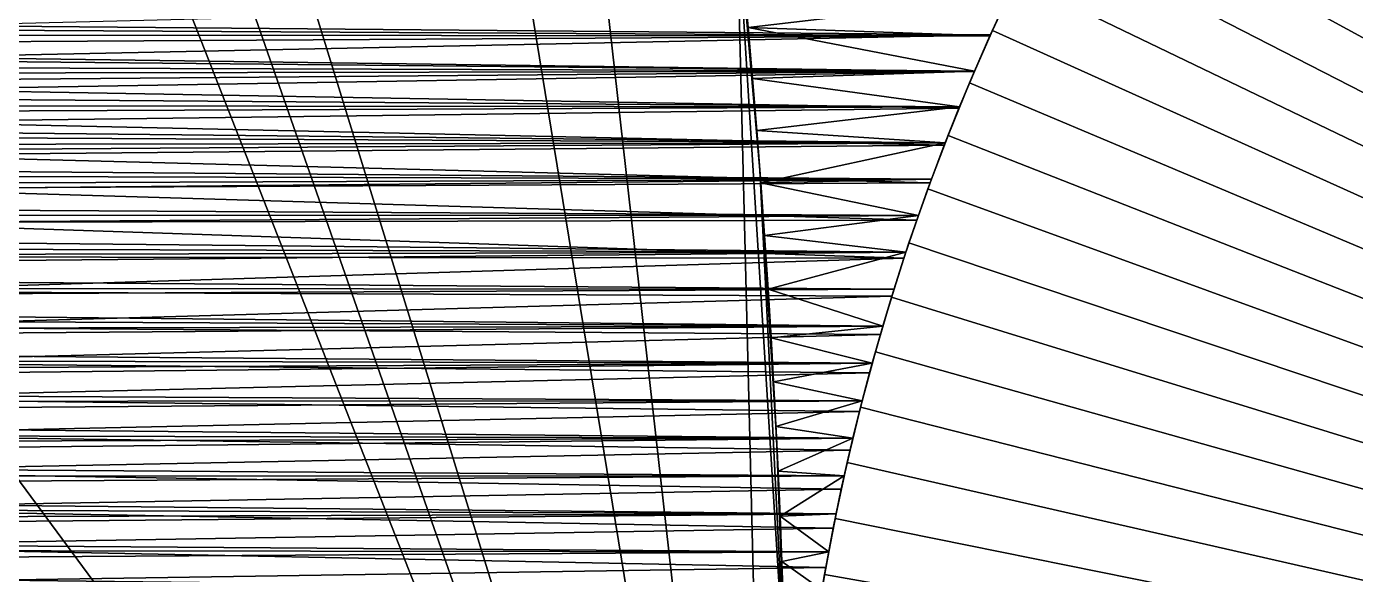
# Model space of a CAD drawing. Header units: millimetres. Extents: x -3750 to 5350, y -3750 to 3750.
# Drawn here: x 3483.3 to 3947.7, y 138.9 to 330.4 of the extents above; entities that cross this region are included whole.
import ezdxf

# ---------------------------------------------------------------- set-up
doc = ezdxf.new("R2010")
doc.units = ezdxf.units.MM
doc.header["$MEASUREMENT"] = 0
doc.layers.add('MESH_3D', color=2, linetype='CONTINUOUS')

msp = doc.modelspace()

# ---------------------------------------------------------------- linework, layer by layer
at = {"layer": 'MESH_3D'}
for points in [[(925.34, 3634.04, 32500), (3634.04, -925.34, 32500), (3745.34, -186.92, 32500)], [(925.34, 3634.04, 32500), (3378.63, -1627.06, 32500), (3634.04, -925.34, 32500)], [(2618.39, 2684.5, 32500), (925.34, 3634.04, 32500), (3745.34, -186.92, 32500)], [(2618.39, 2684.5, 32500), (3745.34, -186.92, 32500), (2811.68, 2481.32, 32500)], [(2811.68, 2481.32, 32500), (3745.34, -186.92, 32500), (2989.25, 2264.27, 32500)], [(2989.25, 2264.27, 32500), (3745.34, -186.92, 32500), (3490.78, 1370.03, 32500)], [(3490.78, 1370.03, 32500), (3745.34, -186.92, 32500), (3609.84, 1015.65, 32500)], [(3609.84, 1015.65, 32500), (3745.34, -186.92, 32500), (3731.37, 373.38, 32500)], [(4550, 0, 400), (3937.16, 514.23, 400), (3950.18, 529.35, 400)], [(4550, 0, 26300), (3950.18, 529.35, 26300), (3937.16, 514.23, 26300)], [(4550, 0, 400), (3924.53, 498.79, 400), (3937.16, 514.23, 400)], [(4550, 0, 26300), (3937.16, 514.23, 26300), (3924.53, 498.79, 26300)], [(4550, 0, 400), (3912.29, 483.04, 400), (3924.53, 498.79, 400)], [(4550, 0, 26300), (3924.53, 498.79, 26300), (3912.29, 483.04, 26300)], [(4550, 0, 400), (3900.45, 466.99, 400), (3912.29, 483.04, 400)], [(4550, 0, 26300), (3912.29, 483.04, 26300), (3900.45, 466.99, 26300)], [(4550, 0, 400), (3889.01, 450.66, 400), (3900.45, 466.99, 400)], [(4550, 0, 26300), (3900.45, 466.99, 26300), (3889.01, 450.66, 26300)], [(4550, 0, 400), (3877.98, 434.04, 400), (3889.01, 450.66, 400)], [(4550, 0, 26300), (3889.01, 450.66, 26300), (3877.98, 434.04, 26300)], [(4550, 0, 400), (3867.37, 417.15, 400), (3877.98, 434.04, 400)], [(4550, 0, 26300), (3877.98, 434.04, 26300), (3867.37, 417.15, 26300)], [(4550, 0, 400), (3857.18, 400, 400), (3867.37, 417.15, 400)], [(4550, 0, 26300), (3867.37, 417.15, 26300), (3857.18, 400, 26300)], [(4550, 0, 400), (3847.42, 382.6, 400), (3857.18, 400, 400)], [(4550, 0, 26300), (3857.18, 400, 26300), (3847.42, 382.6, 26300)], [(4550, 0, 400), (3838.1, 364.97, 400), (3847.42, 382.6, 400)], [(4550, 0, 26300), (3847.42, 382.6, 26300), (3838.1, 364.97, 26300)], [(3731.37, 373.38, 32500), (3739.51, 280.24, 32500), (3735.45, 330.02, 26228.76)], [(3731.37, 373.38, 32500), (3735.45, 330.02, 26228.76), (3733.85, 347.62, 26220.53)], [(3731.37, 373.38, 32500), (3745.34, -186.92, 32500), (3748.83, 93.49, 32500)], [(3731.37, 373.38, 32500), (3748.83, 93.49, 32500), (3739.51, 280.24, 32500)], [(4550, 0, 400), (3829.22, 347.11, 400), (3838.1, 364.97, 400)], [(4550, 0, 26300), (3838.1, 364.97, 26300), (3829.22, 347.11, 26300)], [(3735.45, 330.02, 26228.76), (3826.23, 340.82, 26223.77), (3733.85, 347.62, 26220.53)], [(3820.8, 329.03, 400), (3826.23, 340.82, 476.23), (3829.22, 347.11, 400)], [(3820.8, 329.03, 26300), (3829.22, 347.11, 26300), (3826.23, 340.82, 26223.77)], [(4550, 0, 400), (3820.8, 329.03, 400), (3829.22, 347.11, 400)], [(4550, 0, 26300), (3829.22, 347.11, 26300), (3820.8, 329.03, 26300)], [(3826.23, 340.82, 1923.77), (2476.32, 343.29, 1922.6), (2478.4, 327.92, 1929.7)], [(3826.23, 340.82, 476.23), (3819.96, 327.16, 469.96), (2477.49, 334.73, 473.39)], [(3819.96, 327.16, 1930.04), (3826.23, 340.82, 1923.77), (2478.4, 327.92, 1929.7)], [(3825.92, 340.15, 24775.92), (3820.1, 327.48, 24770.1), (3448.63, 330.71, 24771.56)], [(3819.96, 327.16, 26230.04), (3826.23, 340.82, 26223.77), (3735.45, 330.02, 26228.76)], [(3825.92, 340.15, 24775.92), (3826.23, 340.82, 1923.77), (3819.96, 327.16, 1930.04)], [(3826.23, 340.82, 26223.77), (3819.96, 327.16, 26230.04), (3820.8, 329.03, 26300)], [(3819.96, 327.16, 469.96), (3826.23, 340.82, 476.23), (3820.8, 329.03, 400)], [(3820.1, 327.48, 24770.1), (3825.92, 340.15, 24775.92), (3819.96, 327.16, 1930.04)], [(3819.96, 327.16, 469.96), (2479.53, 319.26, 466.47), (2477.49, 334.73, 473.39)], [(3820.1, 327.48, 24770.1), (3443.49, 319.65, 24766.63), (3448.63, 330.71, 24771.56)], [(3814.53, 314.77, 26235.47), (3819.96, 327.16, 26230.04), (3735.45, 330.02, 26228.76)], [(3736.98, 312.18, 26236.57), (3814.53, 314.77, 26235.47), (3735.45, 330.02, 26228.76)], [(3739.51, 280.24, 32500), (3736.98, 312.18, 26236.57), (3735.45, 330.02, 26228.76)], [(3814.53, 314.77, 1935.47), (2478.4, 327.92, 1929.7), (2480.41, 312.37, 1936.49)], [(3814.53, 314.77, 1935.47), (3819.96, 327.16, 1930.04), (2478.4, 327.92, 1929.7)], [(3819.96, 327.16, 469.96), (3814.53, 314.77, 464.53), (2479.53, 319.26, 466.47)], [(3820.1, 327.48, 24770.1), (3814.5, 314.7, 24764.5), (3443.49, 319.65, 24766.63)], [(3812.82, 310.75, 400), (3814.53, 314.77, 464.53), (3820.8, 329.03, 400)], [(3812.82, 310.75, 26300), (3820.8, 329.03, 26300), (3814.53, 314.77, 26235.47)], [(4550, 0, 400), (3812.82, 310.75, 400), (3820.8, 329.03, 400)], [(4550, 0, 26300), (3820.8, 329.03, 26300), (3812.82, 310.75, 26300)], [(3814.5, 314.7, 24764.5), (3820.1, 327.48, 24770.1), (3819.96, 327.16, 1930.04)], [(3814.5, 314.7, 24764.5), (3819.96, 327.16, 1930.04), (3814.53, 314.77, 1935.47)], [(3814.53, 314.77, 464.53), (3819.96, 327.16, 469.96), (3820.8, 329.03, 400)], [(3814.53, 314.77, 26235.47), (3820.8, 329.03, 26300), (3819.96, 327.16, 26230.04)], [(3814.53, 314.77, 464.53), (2481.5, 303.61, 459.85), (2479.53, 319.26, 466.47)], [(3814.5, 314.7, 24764.5), (3438.5, 308.42, 24761.84), (3443.49, 319.65, 24766.63)], [(3809.31, 302.29, 1940.69), (3814.53, 314.77, 1935.47), (2480.41, 312.37, 1936.49)], [(3809.31, 302.29, 1940.69), (2480.41, 312.37, 1936.49), (2482.34, 296.64, 1942.97)], [(3814.53, 314.77, 464.53), (3809.31, 302.29, 459.31), (2481.5, 303.61, 459.85)], [(3814.5, 314.7, 24764.5), (3809.12, 301.83, 24759.12), (3438.5, 308.42, 24761.84)], [(3809.31, 302.29, 26240.69), (3814.53, 314.77, 26235.47), (3736.98, 312.18, 26236.57)], [(3738.45, 294.11, 26243.97), (3809.31, 302.29, 26240.69), (3736.98, 312.18, 26236.57)], [(3739.51, 280.24, 32500), (3738.45, 294.11, 26243.97), (3736.98, 312.18, 26236.57)], [(3809.12, 301.83, 24759.12), (3814.5, 314.7, 24764.5), (3809.31, 302.29, 1940.69)], [(3814.5, 314.7, 24764.5), (3814.53, 314.77, 1935.47), (3809.31, 302.29, 1940.69)], [(3814.53, 314.77, 26235.47), (3809.31, 302.29, 26240.69), (3812.82, 310.75, 26300)], [(3809.31, 302.29, 459.31), (3814.53, 314.77, 464.53), (3812.82, 310.75, 400)], [(3809.12, 301.83, 24759.12), (3433.66, 297.03, 24757.18), (3438.5, 308.42, 24761.84)], [(3805.3, 292.27, 400), (3809.31, 302.29, 459.31), (3812.82, 310.75, 400)], [(3805.3, 292.27, 26300), (3812.82, 310.75, 26300), (3809.31, 302.29, 26240.69)], [(4550, 0, 400), (3805.3, 292.27, 400), (3812.82, 310.75, 400)], [(4550, 0, 26300), (3812.82, 310.75, 26300), (3805.3, 292.27, 26300)], [(3804.31, 289.72, 454.31), (2483.38, 287.8, 453.56), (2481.5, 303.61, 459.85)], [(3809.31, 302.29, 459.31), (3804.31, 289.72, 454.31), (2481.5, 303.61, 459.85)], [(3804.31, 289.72, 1945.69), (3809.31, 302.29, 1940.69), (2482.34, 296.64, 1942.97)], [(3804.31, 289.72, 26245.69), (3809.31, 302.29, 26240.69), (3738.45, 294.11, 26243.97)], [(3809.12, 301.83, 24759.12), (3809.31, 302.29, 1940.69), (3804.31, 289.72, 1945.69)], [(3809.31, 302.29, 26240.69), (3804.31, 289.72, 26245.69), (3805.3, 292.27, 26300)], [(3804.31, 289.72, 454.31), (3809.31, 302.29, 459.31), (3805.3, 292.27, 400)], [(3809.12, 301.83, 24759.12), (3803.97, 288.87, 24753.97), (3433.66, 297.03, 24757.18)], [(3803.97, 288.87, 24753.97), (3809.12, 301.83, 24759.12), (3804.31, 289.72, 1945.69)], [(3804.31, 289.72, 1945.69), (2482.34, 296.64, 1942.97), (2484.19, 280.75, 1949.12)], [(3803.97, 288.87, 24753.97), (3428.98, 285.48, 24752.67), (3433.66, 297.03, 24757.18)], [(3739.84, 275.82, 26250.95), (3804.31, 289.72, 26245.69), (3738.45, 294.11, 26243.97)], [(3739.51, 280.24, 32500), (3739.84, 275.82, 26250.95), (3738.45, 294.11, 26243.97)], [(3804.31, 289.72, 454.31), (3799.51, 277.07, 449.51), (2483.38, 287.8, 453.56)], [(3799.51, 277.07, 1950.49), (3804.31, 289.72, 1945.69), (2484.19, 280.75, 1949.12)], [(3803.97, 288.87, 24753.97), (3799.05, 275.82, 24749.05), (3428.98, 285.48, 24752.67)], [(3799.51, 277.07, 26250.49), (3804.31, 289.72, 26245.69), (3739.84, 275.82, 26250.95)], [(3798.25, 273.62, 400), (3799.51, 277.07, 449.51), (3805.3, 292.27, 400)], [(3798.25, 273.62, 26300), (3805.3, 292.27, 26300), (3799.51, 277.07, 26250.49)], [(4550, 0, 400), (3798.25, 273.62, 400), (3805.3, 292.27, 400)], [(4550, 0, 26300), (3805.3, 292.27, 26300), (3798.25, 273.62, 26300)], [(3799.05, 275.82, 24749.05), (3803.97, 288.87, 24753.97), (3799.51, 277.07, 1950.49)], [(3799.51, 277.07, 449.51), (3804.31, 289.72, 454.31), (3805.3, 292.27, 400)], [(3799.51, 277.07, 26250.49), (3805.3, 292.27, 26300), (3804.31, 289.72, 26245.69)], [(3803.97, 288.87, 24753.97), (3804.31, 289.72, 1945.69), (3799.51, 277.07, 1950.49)], [(3799.51, 277.07, 449.51), (2485.18, 271.81, 447.59), (2483.38, 287.8, 453.56)], [(3799.05, 275.82, 24749.05), (3424.45, 273.78, 24748.3), (3428.98, 285.48, 24752.67)], [(3799.51, 277.07, 1950.49), (2484.19, 280.75, 1949.12), (2485.95, 264.69, 1954.94)], [(3739.51, 280.24, 32500), (3745.34, 186.92, 32500), (3742.4, 238.61, 26263.59)], [(3739.51, 280.24, 32500), (3741.16, 257.31, 26257.49), (3739.84, 275.82, 26250.95)], [(3739.51, 280.24, 32500), (3742.4, 238.61, 26263.59), (3741.16, 257.31, 26257.49)], [(3739.51, 280.24, 32500), (3748.83, 93.49, 32500), (3745.34, 186.92, 32500)], [(3799.51, 277.07, 449.51), (3794.94, 264.34, 444.94), (2485.18, 271.81, 447.59)], [(3794.94, 264.34, 1955.06), (3799.51, 277.07, 1950.49), (2485.95, 264.69, 1954.94)], [(3799.05, 275.82, 24749.05), (3794.36, 262.69, 24744.36), (3424.45, 273.78, 24748.3)], [(3794.94, 264.34, 26255.06), (3799.51, 277.07, 26250.49), (3739.84, 275.82, 26250.95)], [(3741.16, 257.31, 26257.49), (3794.94, 264.34, 26255.06), (3739.84, 275.82, 26250.95)], [(3794.36, 262.69, 24744.36), (3799.05, 275.82, 24749.05), (3794.94, 264.34, 1955.06)], [(3799.05, 275.82, 24749.05), (3799.51, 277.07, 1950.49), (3794.94, 264.34, 1955.06)], [(3799.51, 277.07, 26250.49), (3794.94, 264.34, 26255.06), (3798.25, 273.62, 26300)], [(3794.94, 264.34, 444.94), (3799.51, 277.07, 449.51), (3798.25, 273.62, 400)], [(3794.94, 264.34, 444.94), (2486.89, 255.67, 441.96), (2485.18, 271.81, 447.59)], [(3794.36, 262.69, 24744.36), (3420.1, 261.92, 24744.09), (3424.45, 273.78, 24748.3)], [(3791.66, 254.79, 400), (3794.94, 264.34, 444.94), (3798.25, 273.62, 400)], [(3791.66, 254.79, 26300), (3798.25, 273.62, 26300), (3794.94, 264.34, 26255.06)], [(4550, 0, 400), (3791.66, 254.79, 400), (3798.25, 273.62, 400)], [(4550, 0, 26300), (3798.25, 273.62, 26300), (3791.66, 254.79, 26300)], [(3790.57, 251.54, 1959.43), (3794.94, 264.34, 1955.06), (2485.95, 264.69, 1954.94)], [(3790.57, 251.54, 1959.43), (2485.95, 264.69, 1954.94), (2487.62, 248.48, 1960.43)], [(3794.94, 264.34, 444.94), (3790.57, 251.54, 440.57), (2486.89, 255.67, 441.96)], [(3420.1, 261.92, 24744.09), (3789.89, 249.47, 24739.89), (3415.92, 249.91, 24740.04)], [(3794.36, 262.69, 24744.36), (3789.89, 249.47, 24739.89), (3420.1, 261.92, 24744.09)], [(3790.57, 251.54, 26259.43), (3794.94, 264.34, 26255.06), (3741.16, 257.31, 26257.49)], [(3789.89, 249.47, 24739.89), (3794.36, 262.69, 24744.36), (3790.57, 251.54, 1959.43)], [(3794.36, 262.69, 24744.36), (3794.94, 264.34, 1955.06), (3790.57, 251.54, 1959.43)], [(3794.94, 264.34, 26255.06), (3790.57, 251.54, 26259.43), (3791.66, 254.79, 26300)], [(3790.57, 251.54, 440.57), (3794.94, 264.34, 444.94), (3791.66, 254.79, 400)], [(3790.57, 251.54, 440.57), (2488.51, 239.38, 436.66), (2486.89, 255.67, 441.96)], [(3742.4, 238.61, 26263.59), (3790.57, 251.54, 26259.43), (3741.16, 257.31, 26257.49)], [(3786.43, 238.66, 1963.57), (3790.57, 251.54, 1959.43), (2487.62, 248.48, 1960.43)], [(3790.57, 251.54, 440.57), (3786.43, 238.66, 436.43), (2488.51, 239.38, 436.66)], [(3786.43, 238.66, 26263.57), (3790.57, 251.54, 26259.43), (3742.4, 238.61, 26263.59)], [(3785.54, 235.8, 400), (3790.57, 251.54, 440.57), (3791.66, 254.79, 400)], [(3785.54, 235.8, 26300), (3791.66, 254.79, 26300), (3790.57, 251.54, 26259.43)], [(4550, 0, 400), (3785.54, 235.8, 400), (3791.66, 254.79, 400)], [(4550, 0, 26300), (3791.66, 254.79, 26300), (3785.54, 235.8, 26300)], [(3785.54, 235.8, 400), (3786.43, 238.66, 436.43), (3790.57, 251.54, 440.57)], [(3785.54, 235.8, 26300), (3790.57, 251.54, 26259.43), (3786.43, 238.66, 26263.57)], [(3789.89, 249.47, 24739.89), (3790.57, 251.54, 1959.43), (3786.43, 238.66, 1963.57)], [(3786.43, 238.66, 1963.57), (2487.62, 248.48, 1960.43), (2489.2, 232.13, 1965.58)], [(3789.89, 249.47, 24739.89), (3411.91, 237.76, 24736.15), (3415.92, 249.91, 24740.04)], [(3789.89, 249.47, 24739.89), (3785.66, 236.19, 24735.66), (3411.91, 237.76, 24736.15)], [(3785.66, 236.19, 24735.66), (3789.89, 249.47, 24739.89), (3786.43, 238.66, 1963.57)], [(3782.5, 225.71, 432.5), (2490.04, 222.95, 431.7), (2488.51, 239.38, 436.66)], [(3786.43, 238.66, 436.43), (3782.5, 225.71, 432.5), (2488.51, 239.38, 436.66)], [(3782.5, 225.71, 1967.5), (3786.43, 238.66, 1963.57), (2489.2, 232.13, 1965.58)], [(3785.66, 236.19, 24735.66), (3408.08, 225.46, 24732.43), (3411.91, 237.76, 24736.15)], [(3782.5, 225.71, 26267.5), (3786.43, 238.66, 26263.57), (3742.4, 238.61, 26263.59)], [(3743.45, 221.61, 26268.69), (3782.5, 225.71, 26267.5), (3742.4, 238.61, 26263.59)], [(3745.34, 186.92, 32500), (3743.45, 221.61, 26268.69), (3742.4, 238.61, 26263.59)], [(3785.66, 236.19, 24735.66), (3786.43, 238.66, 1963.57), (3782.5, 225.71, 1967.5)], [(3786.43, 238.66, 26263.57), (3782.5, 225.71, 26267.5), (3785.54, 235.8, 26300)], [(3782.5, 225.71, 432.5), (3786.43, 238.66, 436.43), (3785.54, 235.8, 400)], [(3785.66, 236.19, 24735.66), (3781.66, 222.82, 24731.66), (3408.08, 225.46, 24732.43)], [(3779.9, 216.67, 400), (3782.5, 225.71, 432.5), (3785.54, 235.8, 400)], [(3779.9, 216.67, 26300), (3785.54, 235.8, 26300), (3782.5, 225.71, 26267.5)], [(4550, 0, 400), (3779.9, 216.67, 400), (3785.54, 235.8, 400)], [(4550, 0, 26300), (3785.54, 235.8, 26300), (3779.9, 216.67, 26300)], [(3781.66, 222.82, 24731.66), (3785.66, 236.19, 24735.66), (3782.5, 225.71, 1967.5)], [(3782.5, 225.71, 1967.5), (2489.2, 232.13, 1965.58), (2490.68, 215.63, 1970.39)], [(3782.5, 225.71, 432.5), (3778.79, 212.7, 428.79), (2490.04, 222.95, 431.7)], [(3778.79, 212.7, 428.79), (2491.47, 206.39, 427.08), (2490.04, 222.95, 431.7)], [(3778.79, 212.7, 1971.21), (3782.5, 225.71, 1967.5), (2490.68, 215.63, 1970.39)], [(3781.66, 222.82, 24731.66), (3404.44, 213.01, 24728.88), (3408.08, 225.46, 24732.43)], [(3778.79, 212.7, 26271.21), (3782.5, 225.71, 26267.5), (3743.45, 221.61, 26268.69)], [(3781.66, 222.82, 24731.66), (3782.5, 225.71, 1967.5), (3778.79, 212.7, 1971.21)], [(3782.5, 225.71, 26267.5), (3778.79, 212.7, 26271.21), (3779.9, 216.67, 26300)], [(3778.79, 212.7, 428.79), (3782.5, 225.71, 432.5), (3779.9, 216.67, 400)], [(3781.66, 222.82, 24731.66), (3777.89, 209.4, 24727.89), (3404.44, 213.01, 24728.88)], [(3744.33, 206.19, 26272.97), (3778.79, 212.7, 26271.21), (3743.45, 221.61, 26268.69)], [(3745.34, 186.92, 32500), (3744.33, 206.19, 26272.97), (3743.45, 221.61, 26268.69)], [(3777.89, 209.4, 24727.89), (3781.66, 222.82, 24731.66), (3778.79, 212.7, 1971.21)], [(3778.79, 212.7, 1971.21), (2490.68, 215.63, 1970.39), (2492.07, 199, 1974.85)], [(3774.74, 197.41, 400), (3778.79, 212.7, 428.79), (3779.9, 216.67, 400)], [(3774.74, 197.41, 26300), (3779.9, 216.67, 26300), (3778.79, 212.7, 26271.21)], [(4550, 0, 400), (3774.74, 197.41, 400), (3779.9, 216.67, 400)], [(4550, 0, 26300), (3779.9, 216.67, 26300), (3774.74, 197.41, 26300)], [(3778.79, 212.7, 428.79), (3775.31, 199.63, 425.31), (2491.47, 206.39, 427.08)], [(3775.31, 199.63, 1974.69), (3778.79, 212.7, 1971.21), (2492.07, 199, 1974.85)], [(3777.89, 209.4, 24727.89), (3400.99, 200.43, 24725.52), (3404.44, 213.01, 24728.88)], [(3777.89, 209.4, 24727.89), (3774.36, 195.9, 24724.36), (3400.99, 200.43, 24725.52)], [(3775.31, 199.63, 26274.69), (3778.79, 212.7, 26271.21), (3744.33, 206.19, 26272.97)], [(3774.36, 195.9, 24724.36), (3777.89, 209.4, 24727.89), (3775.31, 199.63, 1974.69)], [(3774.74, 197.41, 400), (3775.31, 199.63, 425.31), (3778.79, 212.7, 428.79)], [(3774.74, 197.41, 26300), (3778.79, 212.7, 26271.21), (3775.31, 199.63, 26274.69)], [(3777.89, 209.4, 24727.89), (3778.79, 212.7, 1971.21), (3775.31, 199.63, 1974.69)], [(3775.31, 199.63, 425.31), (2492.79, 189.69, 422.81), (2491.47, 206.39, 427.08)], [(3745.15, 190.65, 26276.95), (3775.31, 199.63, 26274.69), (3744.33, 206.19, 26272.97)], [(3745.34, 186.92, 32500), (3745.15, 190.65, 26276.95), (3744.33, 206.19, 26272.97)], [(3774.36, 195.9, 24724.36), (3397.74, 187.72, 24722.34), (3400.99, 200.43, 24725.52)], [(3772.04, 186.5, 1977.96), (3775.31, 199.63, 1974.69), (2492.07, 199, 1974.85)], [(3772.04, 186.5, 1977.96), (2492.07, 199, 1974.85), (2493.35, 182.25, 1978.96)], [(3775.31, 199.63, 425.31), (3772.04, 186.5, 422.04), (2492.79, 189.69, 422.81)], [(3774.36, 195.9, 24724.36), (3771.06, 182.35, 24721.06), (3397.74, 187.72, 24722.34)], [(3772.04, 186.5, 26277.96), (3775.31, 199.63, 26274.69), (3745.15, 190.65, 26276.95)], [(3770.06, 178.02, 400), (3772.04, 186.5, 422.04), (3774.74, 197.41, 400)], [(3770.06, 178.02, 26300), (3774.74, 197.41, 26300), (3772.04, 186.5, 26277.96)], [(4550, 0, 400), (3770.06, 178.02, 400), (3774.74, 197.41, 400)], [(4550, 0, 26300), (3774.74, 197.41, 26300), (3770.06, 178.02, 26300)], [(3771.06, 182.35, 24721.06), (3774.36, 195.9, 24724.36), (3772.04, 186.5, 1977.96)], [(3774.36, 195.9, 24724.36), (3775.31, 199.63, 1974.69), (3772.04, 186.5, 1977.96)], [(3775.31, 199.63, 26274.69), (3772.04, 186.5, 26277.96), (3774.74, 197.41, 26300)], [(3772.04, 186.5, 422.04), (3775.31, 199.63, 425.31), (3774.74, 197.41, 400)], [(3745.91, 175.02, 26280.62), (3772.04, 186.5, 26277.96), (3745.15, 190.65, 26276.95)], [(3745.34, 186.92, 32500), (3745.91, 175.02, 26280.62), (3745.15, 190.65, 26276.95)], [(3772.04, 186.5, 422.04), (2494.02, 172.88, 418.9), (2492.79, 189.69, 422.81)], [(3769, 173.32, 1981), (3772.04, 186.5, 1977.96), (2493.35, 182.25, 1978.96)], [(3772.04, 186.5, 422.04), (3769, 173.32, 419), (2494.02, 172.88, 418.9)], [(3771.06, 182.35, 24721.06), (3394.68, 174.88, 24719.35), (3397.74, 187.72, 24722.34)], [(3745.34, 186.92, 32500), (3748.83, 93.49, 32500), (3747.26, 143.44, 26287.03)], [(3745.34, 186.92, 32500), (3746.62, 159.28, 26283.98), (3745.91, 175.02, 26280.62)], [(3745.34, 186.92, 32500), (3747.26, 143.44, 26287.03), (3746.62, 159.28, 26283.98)], [(3769, 173.32, 26281), (3772.04, 186.5, 26277.96), (3745.91, 175.02, 26280.62)], [(3771.06, 182.35, 24721.06), (3772.04, 186.5, 1977.96), (3769, 173.32, 1981)], [(3772.04, 186.5, 26277.96), (3769, 173.32, 26281), (3770.06, 178.02, 26300)], [(3769, 173.32, 419), (3772.04, 186.5, 422.04), (3770.06, 178.02, 400)], [(3769, 173.32, 1981), (2493.35, 182.25, 1978.96), (2494.52, 165.39, 1982.72)], [(3771.06, 182.35, 24721.06), (3768, 168.75, 24718), (3394.68, 174.88, 24719.35)], [(3768, 168.75, 24718), (3771.06, 182.35, 24721.06), (3769, 173.32, 1981)], [(3765.86, 158.52, 400), (3769, 173.32, 419), (3770.06, 178.02, 400)], [(3765.86, 158.52, 26300), (3770.06, 178.02, 26300), (3769, 173.32, 26281)], [(4550, 0, 400), (3765.86, 158.52, 400), (3770.06, 178.02, 400)], [(4550, 0, 26300), (3770.06, 178.02, 26300), (3765.86, 158.52, 26300)], [(3769, 173.32, 419), (3766.18, 160.09, 416.18), (2494.02, 172.88, 418.9)], [(3766.18, 160.09, 416.18), (2495.13, 155.96, 415.35), (2494.02, 172.88, 418.9)], [(3766.18, 160.09, 1983.82), (3769, 173.32, 1981), (2494.52, 165.39, 1982.72)], [(3768, 168.75, 24718), (3391.83, 161.92, 24716.56), (3394.68, 174.88, 24719.35)], [(3746.62, 159.28, 26283.98), (3769, 173.32, 26281), (3745.91, 175.02, 26280.62)], [(3746.62, 159.28, 26283.98), (3766.18, 160.09, 26283.82), (3769, 173.32, 26281)], [(3765.86, 158.52, 400), (3766.18, 160.09, 416.18), (3769, 173.32, 419)], [(3765.86, 158.52, 26300), (3769, 173.32, 26281), (3766.18, 160.09, 26283.82)], [(3768, 168.75, 24718), (3769, 173.32, 1981), (3766.18, 160.09, 1983.82)], [(3768, 168.75, 24718), (3765.18, 155.09, 24715.18), (3391.83, 161.92, 24716.56)], [(3765.18, 155.09, 24715.18), (3768, 168.75, 24718), (3766.18, 160.09, 1983.82)], [(3766.18, 160.09, 1983.82), (2494.52, 165.39, 1982.72), (2495.59, 148.42, 1986.11)], [(3766.18, 160.09, 416.18), (3763.59, 146.81, 413.59), (2495.13, 155.96, 415.35)], [(3763.59, 146.81, 1986.41), (3766.18, 160.09, 1983.82), (2495.59, 148.42, 1986.11)], [(3765.18, 155.09, 24715.18), (3389.2, 148.85, 24713.97), (3391.83, 161.92, 24716.56)], [(3763.59, 146.81, 26286.41), (3766.18, 160.09, 26283.82), (3746.62, 159.28, 26283.98)], [(3747.26, 143.44, 26287.03), (3763.59, 146.81, 26286.41), (3746.62, 159.28, 26283.98)], [(3762.15, 138.92, 400), (3763.59, 146.81, 413.59), (3765.86, 158.52, 400)], [(3762.15, 138.92, 26300), (3765.86, 158.52, 26300), (3763.59, 146.81, 26286.41)], [(4550, 0, 400), (3762.15, 138.92, 400), (3765.86, 158.52, 400)], [(4550, 0, 26300), (3765.86, 158.52, 26300), (3762.15, 138.92, 26300)], [(3765.18, 155.09, 24715.18), (3766.18, 160.09, 1983.82), (3763.59, 146.81, 1986.41)], [(3766.18, 160.09, 26283.82), (3763.59, 146.81, 26286.41), (3765.86, 158.52, 26300)], [(3763.59, 146.81, 413.59), (3766.18, 160.09, 416.18), (3765.86, 158.52, 400)], [(3763.59, 146.81, 413.59), (2496.14, 138.93, 412.16), (2495.13, 155.96, 415.35)], [(3765.18, 155.09, 24715.18), (3762.59, 141.38, 24712.59), (3389.2, 148.85, 24713.97)], [(3762.59, 141.38, 24712.59), (3765.18, 155.09, 24715.18), (3763.59, 146.81, 1986.41)], [(3762.59, 141.38, 24712.59), (3386.77, 135.67, 24711.59), (3389.2, 148.85, 24713.97)], [(3761.22, 133.5, 1988.78), (3763.59, 146.81, 1986.41), (2495.59, 148.42, 1986.11)], [(3761.22, 133.5, 1988.78), (2495.59, 148.42, 1986.11), (2496.55, 131.35, 1989.14)], [(3763.59, 146.81, 413.59), (3761.22, 133.5, 411.22), (2496.14, 138.93, 412.16)], [(3761.22, 133.5, 26288.78), (3763.59, 146.81, 26286.41), (3747.26, 143.44, 26287.03)], [(3762.59, 141.38, 24712.59), (3763.59, 146.81, 1986.41), (3761.22, 133.5, 1988.78)], [(3763.59, 146.81, 26286.41), (3761.22, 133.5, 26288.78), (3762.15, 138.92, 26300)], [(3761.22, 133.5, 411.22), (3763.59, 146.81, 413.59), (3762.15, 138.92, 400)], [(3762.59, 141.38, 24712.59), (3760.25, 127.63, 24710.25), (3386.77, 135.67, 24711.59)], [(3747.83, 127.53, 26289.77), (3761.22, 133.5, 26288.78), (3747.26, 143.44, 26287.03)], [(3748.83, 93.49, 32500), (3747.83, 127.53, 26289.77), (3747.26, 143.44, 26287.03)], [(3760.25, 127.63, 24710.25), (3762.59, 141.38, 24712.59), (3761.22, 133.5, 1988.78)], [(3761.22, 133.5, 411.22), (2497.03, 121.81, 409.33), (2496.14, 138.93, 412.16)]]:
    msp.add_3dface(points, dxfattribs=at)

doc.saveas('drawing.dxf')
